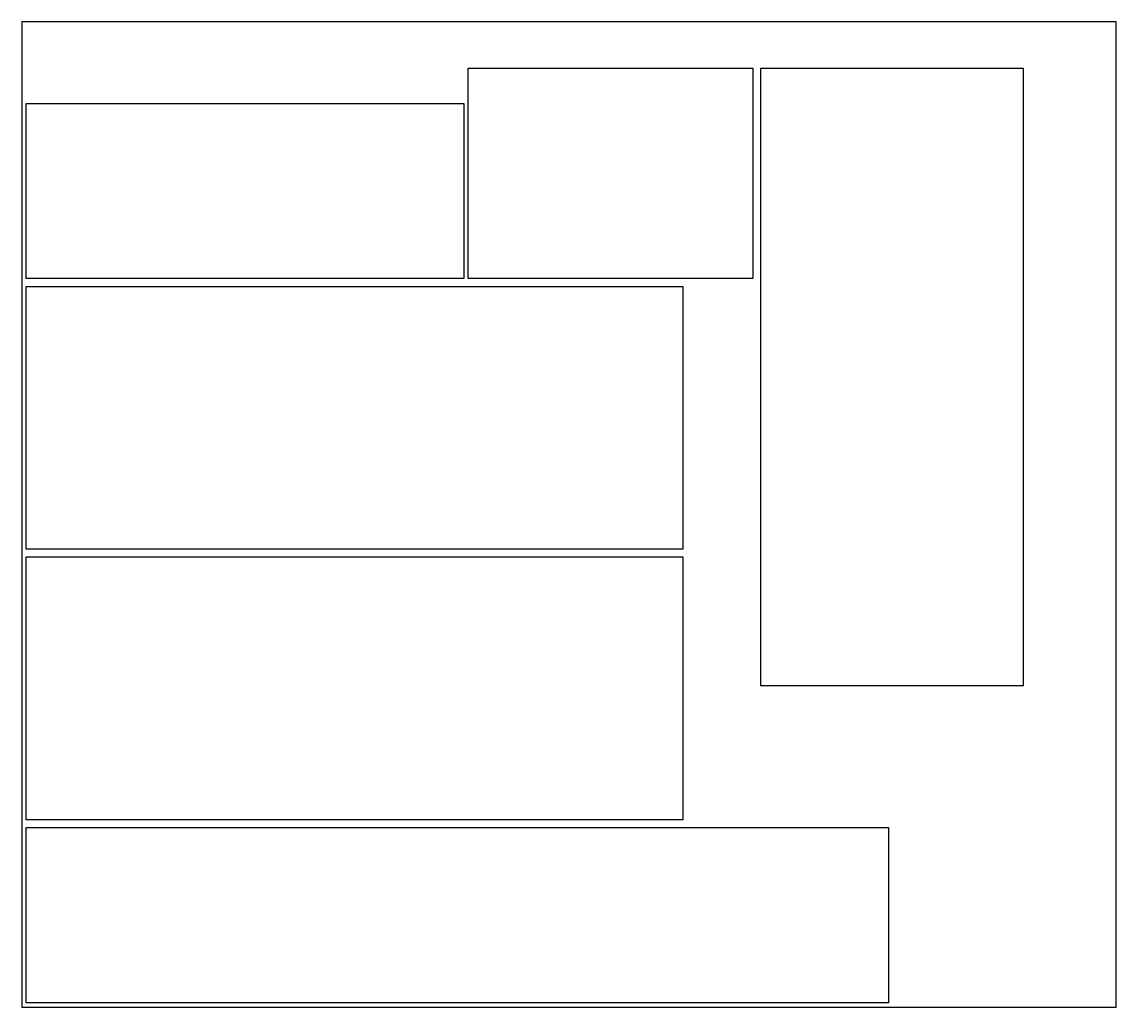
# Model space of a CAD drawing. Header units: metres. Extents: x 0 to 250, y 0 to 225.
import ezdxf

# ---------------------------------------------------------------- set-up
doc = ezdxf.new("R2010")
doc.units = ezdxf.units.M

msp = doc.modelspace()

# ---------------------------------------------------------------- linework, layer by layer
for p, q in [((250, 225), (0, 225)), ((0, 225), (0, 0)), ((250, 0), (250, 225)), ((102, 166.4), (102, 214.4)), ((102, 214.4), (167, 214.4)), ((167, 214.4), (167, 166.4)), ((168.8, 73.4), (168.8, 214.4)), ((168.8, 214.4), (228.8, 214.4)), ((228.8, 214.4), (228.8, 73.4)), ((1, 166.4), (1, 206.4)), ((1, 206.4), (101, 206.4)), ((101, 206.4), (101, 166.4)), ((101, 166.4), (1, 166.4)), ((167, 166.4), (102, 166.4)), ((1, 104.6), (1, 164.6)), ((1, 164.6), (151, 164.6)), ((151, 164.6), (151, 104.6)), ((151, 104.6), (1, 104.6)), ((1, 42.8), (1, 102.8)), ((1, 102.8), (151, 102.8)), ((151, 102.8), (151, 42.8)), ((228.8, 73.4), (168.8, 73.4)), ((151, 42.8), (1, 42.8)), ((1, 1), (1, 41)), ((1, 41), (198, 41)), ((198, 41), (198, 1)), ((0, 0), (250, 0)), ((198, 1), (1, 1))]:
    msp.add_line(p, q)

doc.saveas('drawing.dxf')
